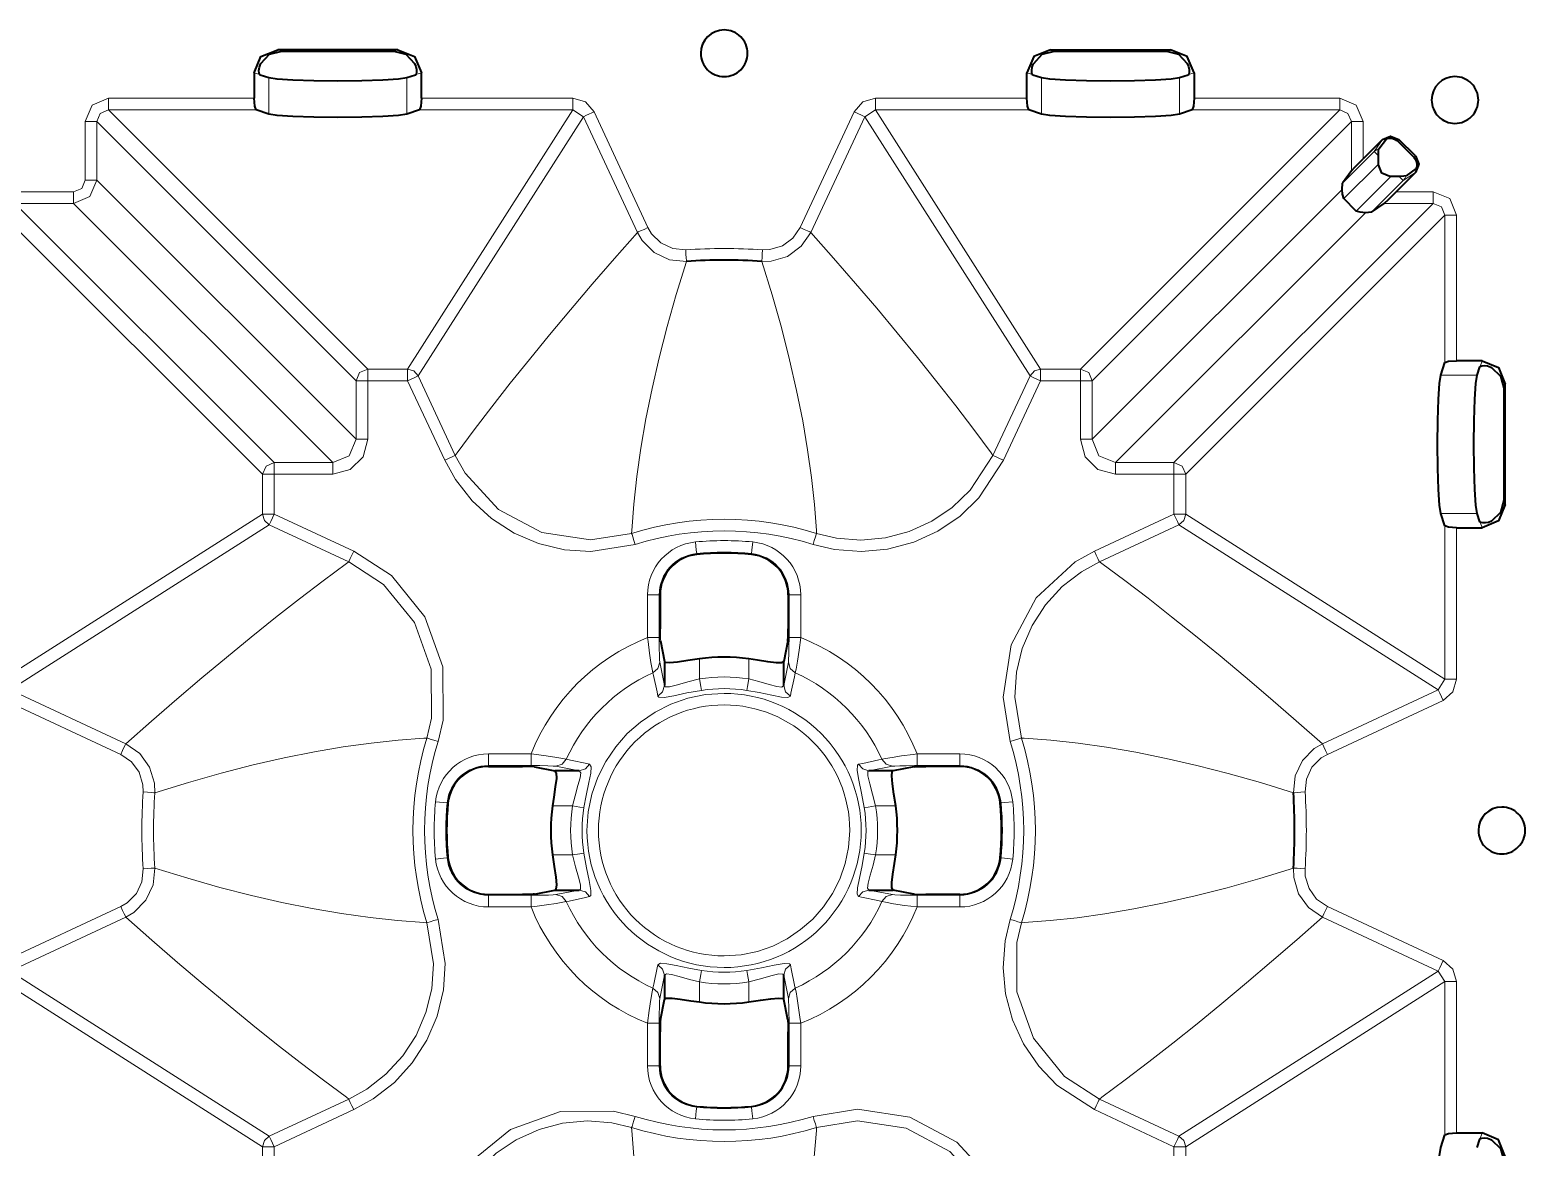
# Model space of a CAD drawing. Header units: millimetres. Extents: x 0 to 2941, y -405 to 1422.
# Drawn here: x 989.7 to 1117.6, y 598.6 to 694.2 of the extents above; entities that cross this region are included whole.
import ezdxf

# ---------------------------------------------------------------- set-up
doc = ezdxf.new("R2010")
doc.units = ezdxf.units.MM
doc.layers.add('FINE', color=9, linetype='Continuous')
doc.layers.add('OUTLINE', color=7, linetype='Continuous')

msp = doc.modelspace()

# ---------------------------------------------------------------- linework, layer by layer
at = {"layer": 'FINE', "lineweight": 9}
for p, q in [((1010.89, 692.49), (1011.24, 692.38)), ((1020.81, 692.38), (1021.17, 692.49)), ((1077.32, 692.38), (1076.97, 692.49)), ((1087.25, 692.49), (1086.89, 692.38)), ((1009.36, 690.36), (1008.88, 690.51)), ((1023.18, 690.51), (1022.69, 690.36)), ((1074.96, 690.51), (1075.44, 690.36)), ((1088.77, 690.36), (1089.26, 690.51)), ((1010.12, 686.99), (1010.12, 690.09)), ((1021.93, 690.09), (1021.93, 686.99)), ((1076.2, 690.09), (1076.2, 686.99)), ((1088.02, 686.99), (1088.02, 690.09)), ((1008.88, 688.34), (996.42, 688.34)), ((1036.13, 688.34), (1023.18, 688.34)), ((1074.96, 688.34), (1062.01, 688.34)), ((1101.71, 688.34), (1089.26, 688.34)), ((1018.59, 665.17), (996.42, 687.34)), ((996.42, 687.34), (1009.04, 687.34)), ((1036.13, 687.34), (1022, 665.17)), ((1022.91, 664.59), (1037.03, 686.76)), ((1023.01, 687.34), (1036.13, 687.34)), ((1036.13, 687.34), (1037.03, 686.76)), ((1037.03, 686.76), (1041.65, 676.86)), ((1042.55, 677.28), (1037.94, 687.18)), ((1056.48, 676.86), (1061.1, 686.76)), ((1061.1, 686.76), (1062.01, 687.34)), ((1062.01, 687.34), (1075.12, 687.34)), ((1101.71, 687.34), (1079.54, 665.17)), ((1089.09, 687.34), (1101.71, 687.34)), ((994.42, 686.34), (994.42, 681.33)), ((995.42, 686.34), (1017.59, 664.17)), ((1080.54, 664.17), (1102.71, 686.34)), ((1102.71, 686.34), (1102.71, 682.14)), ((1103.71, 683.16), (1103.71, 686.34)), ((1104.66, 683.77), (1105.36, 684.81)), ((1106.77, 684.81), (1106.67, 684.66)), ((1101.96, 681.07), (1104.66, 683.77)), ((1108.04, 683.3), (1108.19, 683.4)), ((1105.02, 682.71), (1102.06, 679.75)), ((1103.13, 678.68), (1106.08, 681.64)), ((1108.19, 681.98), (1107.15, 681.29)), ((993.42, 680.34), (988.42, 680.34)), ((1101.92, 680.54), (1080.54, 659.16)), ((1107.15, 681.29), (1104.44, 678.58)), ((1109.71, 680.34), (1106.54, 680.34)), ((1010.59, 657.17), (988.42, 679.34)), ((988.42, 679.34), (993.42, 679.34)), ((993.42, 679.34), (1015.6, 657.17)), ((1109.71, 679.34), (1087.54, 657.17)), ((1105.52, 679.34), (1109.71, 679.34)), ((987.42, 678.34), (1009.59, 656.17)), ((1082.54, 657.17), (1103.91, 678.54)), ((1088.54, 656.17), (1110.71, 678.34)), ((1018.59, 665.17), (1022, 665.17)), ((1076.13, 665.17), (1079.54, 665.17)), ((1113.73, 665.4), (1113.89, 665.88)), ((1025.17, 657.36), (1022, 664.17)), ((1022.91, 664.59), (1026.08, 657.78)), ((1072.06, 657.78), (1075.23, 664.59)), ((1076.13, 664.17), (1072.96, 657.36)), ((1080.54, 664.17), (1080.54, 659.16)), ((1110.36, 664.64), (1113.47, 664.64)), ((1115.87, 663.87), (1115.76, 663.52)), ((1026.08, 657.78), (1026.24, 658)), ((1071.9, 658), (1072.06, 657.78)), ((1009.59, 652.76), (1009.59, 656.17)), ((1010.59, 657.17), (1015.6, 657.17)), ((1082.54, 657.17), (1087.54, 657.17)), ((1115.76, 653.94), (1115.87, 653.59)), ((1009.59, 652.76), (987.42, 638.63)), ((1080.74, 649.58), (1087.54, 652.76)), ((1110.71, 638.63), (1088.54, 652.76)), ((1113.47, 652.82), (1110.36, 652.82)), ((988, 637.73), (1010.17, 651.85)), ((1016.97, 648.68), (1010.17, 651.85)), ((1041.18, 651.36), (1041.16, 651.11)), ((1056.97, 651.11), (1056.96, 651.36)), ((1087.96, 651.85), (1081.16, 648.68)), ((1087.96, 651.85), (1110.14, 637.73)), ((1110.71, 651.75), (1110.71, 638.63)), ((1111.71, 638.63), (1111.71, 651.58)), ((1113.89, 651.58), (1113.73, 652.06)), ((1016.76, 648.52), (1016.97, 648.68)), ((1046.72, 649.3), (1046.72, 649.38)), ((1051.42, 649.38), (1051.41, 649.3)), ((1081.16, 648.68), (1081.38, 648.52)), ((1042.52, 642.2), (1042.52, 645.84)), ((1043.52, 645.84), (1043.59, 645.84)), ((1043.52, 645.84), (1043.52, 642.2)), ((1054.55, 645.84), (1054.62, 645.84)), ((1054.62, 642.2), (1054.62, 645.84)), ((1055.62, 645.84), (1055.62, 642.2)), ((1043.57, 640.08), (1043.97, 638.08)), ((1046.96, 638.65), (1046.96, 640.37)), ((1051.17, 640.37), (1051.17, 638.65)), ((1054.17, 638.08), (1054.56, 640.08)), ((1110.71, 638.63), (1110.14, 637.73)), ((987.57, 636.82), (997.48, 632.2)), ((997.9, 633.11), (988, 637.73)), ((1110.14, 637.73), (1100.23, 633.11)), ((1100.66, 632.2), (1110.56, 636.82)), ((1023.65, 633.59), (1023.4, 633.58)), ((1074.74, 633.58), (1074.49, 633.59)), ((1028.92, 632.24), (1032.56, 632.24)), ((1065.57, 632.24), (1069.22, 632.24)), ((1032.56, 631.24), (1028.92, 631.24)), ((1028.92, 631.17), (1028.92, 631.24)), ((1036.68, 630.79), (1034.68, 631.18)), ((1063.46, 631.18), (1061.45, 630.79)), ((1069.22, 631.24), (1069.22, 631.17)), ((1025.38, 628.04), (1025.45, 628.03)), ((1072.68, 628.03), (1072.75, 628.04)), ((1034.39, 627.79), (1036.11, 627.79)), ((1062.02, 627.79), (1063.74, 627.79)), ((1025.45, 623.35), (1025.38, 623.34)), ((1036.11, 623.59), (1034.39, 623.59)), ((1072.75, 623.34), (1072.68, 623.35)), ((1028.92, 620.14), (1028.92, 620.21)), ((1034.68, 620.2), (1036.68, 620.59)), ((1061.45, 620.59), (1063.46, 620.2)), ((1069.22, 620.21), (1069.22, 620.14)), ((997.48, 619.18), (987.57, 614.56)), ((1028.92, 620.14), (1032.56, 620.14)), ((1032.56, 619.14), (1028.92, 619.14)), ((1065.57, 620.14), (1069.22, 620.14)), ((1069.22, 619.14), (1065.57, 619.14)), ((988, 613.65), (997.9, 618.27)), ((1023.4, 617.8), (1023.65, 617.79)), ((1074.49, 617.79), (1074.74, 617.8)), ((1100.23, 618.27), (1110.14, 613.65)), ((987.42, 612.75), (1009.59, 598.62)), ((1010.17, 599.53), (988, 613.65)), ((1043.97, 613.3), (1043.57, 611.3)), ((1046.96, 611.01), (1046.96, 612.73)), ((1051.17, 612.73), (1051.17, 611.01)), ((1054.56, 611.3), (1054.17, 613.3)), ((1110.14, 613.65), (1087.96, 599.53)), ((1088.54, 598.62), (1110.71, 612.75)), ((1110.14, 613.65), (1110.71, 612.75)), ((1110.71, 612.75), (1110.71, 599.63)), ((1111.71, 599.8), (1111.71, 612.75)), ((1042.52, 605.54), (1042.52, 609.19)), ((1043.52, 609.19), (1043.52, 605.54)), ((1054.62, 605.54), (1054.62, 609.19)), ((1055.62, 609.19), (1055.62, 605.54)), ((1043.59, 605.54), (1043.52, 605.54)), ((1054.62, 605.54), (1054.55, 605.54)), ((1010.17, 599.53), (1016.97, 602.7)), ((1016.97, 602.7), (1016.76, 602.86)), ((1081.38, 602.86), (1081.16, 602.7)), ((1081.16, 602.7), (1087.96, 599.53)), ((1017.39, 601.8), (1010.59, 598.62)), ((1046.72, 602.01), (1046.72, 602.08)), ((1051.41, 602.08), (1051.42, 602.01)), ((1041.16, 600.27), (1041.18, 600.02)), ((1056.96, 600.02), (1056.97, 600.27)), ((1113.89, 599.8), (1113.73, 599.32)), ((1009.59, 595.21), (1009.59, 598.62)), ((1010.59, 598.62), (1010.59, 595.21)), ((1088.54, 598.62), (1088.54, 595.21))]:
    msp.add_line(p, q, dxfattribs=at)
for points in [[(996.42, 688.34), (995.01, 687.75), (994.42, 686.34)], [(996.42, 688.34), (996.42, 687.65), (996.42, 687.34)], [(1036.13, 688.34), (1036.13, 687.65), (1036.13, 687.34)], [(1037.94, 687.18), (1037.2, 688.02), (1036.13, 688.34)], [(1062.01, 688.34), (1060.93, 688.02), (1060.2, 687.18)], [(1062.01, 688.34), (1062.01, 687.65), (1062.01, 687.34)], [(1101.71, 688.34), (1101.71, 687.65), (1101.71, 687.34)], [(1103.71, 686.34), (1103.13, 687.75), (1101.71, 688.34)], [(995.42, 686.34), (995.71, 687.05), (996.42, 687.34)], [(1037.94, 687.18), (1037.31, 686.89), (1037.03, 686.76)], [(1060.2, 687.18), (1055.58, 677.28), (1054.95, 676.36), (1054.05, 675.71), (1052.98, 675.39), (1052.36, 675.37)], [(1060.2, 687.18), (1060.82, 686.89), (1061.1, 686.76)], [(1061.1, 686.76), (1075.23, 664.59), (1075.6, 665.01), (1076.13, 665.17), (1062.01, 687.34)], [(1101.71, 687.34), (1102.42, 687.05), (1102.71, 686.34)], [(994.42, 686.34), (995.11, 686.34), (995.42, 686.34)], [(1017.59, 659.16), (995.42, 681.33), (995.42, 686.34)], [(1103.71, 686.34), (1103.02, 686.34), (1102.71, 686.34)], [(1104.66, 683.77), (1104.85, 683.92), (1105.07, 684.01)], [(1104.66, 683.77), (1104.76, 683.67), (1105.02, 683.41)], [(1106.79, 681.65), (1107.05, 681.39), (1107.15, 681.29)], [(1107.15, 681.29), (1107.29, 681.48), (1107.39, 681.69)], [(993.42, 679.34), (994.83, 679.92), (995.42, 681.33)], [(994.42, 681.33), (994.13, 680.63), (993.42, 680.34)], [(993.42, 680.34), (993.42, 679.65), (993.42, 679.34)], [(994.42, 681.33), (995.11, 681.33), (995.42, 681.33)], [(1109.71, 679.34), (1109.71, 679.65), (1109.71, 680.34)], [(1111.71, 665.88), (1111.71, 678.34), (1111.13, 679.75), (1109.71, 680.34)], [(1109.71, 679.34), (1110.42, 679.05), (1110.71, 678.34), (1110.71, 665.72)], [(1110.71, 678.34), (1111.02, 678.34), (1111.71, 678.34)], [(1041.65, 676.86), (1039.68, 674.62), (1037.77, 672.42), (1035.92, 670.25), (1034.13, 668.11), (1032.41, 666), (1030.77, 663.95), (1029.2, 661.94), (1027.69, 659.96), (1026.24, 658)], [(1042.55, 677.28), (1042.22, 677.12), (1041.93, 676.99), (1041.73, 676.9), (1041.65, 676.86)], [(1041.65, 676.86), (1042.06, 676.16), (1043.09, 675.14), (1044.4, 674.52), (1045.84, 674.38)], [(1045.78, 675.37), (1044.67, 675.49), (1043.66, 675.96), (1042.87, 676.74), (1042.55, 677.28)], [(1052.29, 674.38), (1053.1, 674.4), (1054.49, 674.81), (1055.66, 675.67), (1056.48, 676.86)], [(1055.58, 677.28), (1055.91, 677.12), (1056.2, 676.99), (1056.4, 676.9), (1056.48, 676.86)], [(1071.9, 658), (1070.42, 659.99), (1068.88, 662.01), (1067.27, 664.07), (1065.6, 666.15), (1063.88, 668.26), (1062.12, 670.37), (1060.3, 672.5), (1058.42, 674.66), (1056.48, 676.86)], [(1045.78, 675.37), (1045.8, 675), (1045.82, 674.69), (1045.84, 674.47), (1045.84, 674.38)], [(1052.36, 675.37), (1052.33, 675), (1052.31, 674.69), (1052.3, 674.47), (1052.29, 674.38)], [(1041.18, 651.36), (1041.35, 653.62), (1041.61, 655.97), (1041.95, 658.4), (1042.38, 660.91), (1042.9, 663.5), (1043.5, 666.12), (1044.19, 668.81), (1044.97, 671.56), (1045.84, 674.38)], [(1052.29, 674.38), (1053.18, 671.51), (1053.97, 668.71), (1054.67, 665.97), (1055.27, 663.32), (1055.79, 660.73), (1056.2, 658.27), (1056.54, 655.88), (1056.79, 653.58), (1056.96, 651.36)], [(1017.59, 659.16), (1017.59, 664.17), (1017.89, 664.87), (1018.59, 665.17)], [(1018.59, 664.17), (1018.59, 664.85), (1018.59, 665.17)], [(1022, 664.17), (1022, 664.85), (1022, 665.17)], [(1022, 665.17), (1022.54, 665.01), (1022.91, 664.59)], [(1076.13, 664.17), (1076.13, 664.85), (1076.13, 665.17)], [(1080.54, 664.17), (1080.23, 664.17), (1079.54, 664.17), (1079.54, 664.85), (1079.54, 665.17)], [(1079.54, 665.17), (1080.25, 664.87), (1080.54, 664.17)], [(1022, 664.17), (1018.59, 664.17), (1018.59, 659.16), (1018.19, 657.66), (1017.09, 656.57), (1015.6, 656.17), (1010.59, 656.17)], [(1018.59, 664.17), (1017.9, 664.17), (1017.59, 664.17)], [(1022, 664.17), (1022.62, 664.46), (1022.91, 664.59)], [(1076.13, 664.17), (1075.51, 664.46), (1075.23, 664.59)], [(1079.54, 659.16), (1079.54, 664.17), (1076.13, 664.17)], [(1015.6, 657.17), (1017.01, 657.75), (1017.59, 659.16)], [(1018.59, 659.16), (1017.9, 659.16), (1017.59, 659.16)], [(1087.54, 652.76), (1087.54, 656.17), (1082.54, 656.17), (1081.04, 656.57), (1079.94, 657.66), (1079.54, 659.16)], [(1080.54, 659.16), (1080.23, 659.16), (1079.54, 659.16)], [(1080.54, 659.16), (1081.12, 657.75), (1082.54, 657.17)], [(1025.17, 657.36), (1025.51, 657.52), (1025.8, 657.65), (1025.99, 657.75), (1026.08, 657.78)], [(1041.46, 650.16), (1037.67, 649.55), (1035.43, 649.7), (1033.18, 650.24), (1031.11, 651.12), (1029.17, 652.37), (1027.51, 653.89), (1026.09, 655.71), (1025.17, 657.36)], [(1026.08, 657.78), (1026.92, 656.26), (1029.78, 653.16), (1033.49, 651.18), (1037.65, 650.55), (1041.16, 651.11)], [(1072.96, 657.36), (1070.86, 654.15), (1069.24, 652.59), (1067.33, 651.29), (1065.29, 650.35), (1063.05, 649.75), (1060.82, 649.55), (1058.51, 649.72), (1056.67, 650.16)], [(1056.97, 651.11), (1058.67, 650.71), (1060.75, 650.54), (1062.88, 650.74), (1064.89, 651.27), (1066.84, 652.16), (1068.57, 653.33), (1070.11, 654.81), (1072.06, 657.78)], [(1072.96, 657.36), (1072.63, 657.52), (1072.34, 657.65), (1072.14, 657.75), (1072.06, 657.78)], [(1009.59, 656.17), (1009.89, 656.87), (1010.59, 657.17)], [(1010.59, 656.17), (1009.9, 656.17), (1009.59, 656.17)], [(1010.59, 656.17), (1010.59, 656.85), (1010.59, 657.17)], [(1010.59, 656.17), (1010.59, 652.76), (1017.39, 649.58)], [(1015.6, 656.17), (1015.6, 656.85), (1015.6, 657.17)], [(1082.54, 657.17), (1082.54, 656.85), (1082.54, 656.17)], [(1087.54, 657.17), (1087.54, 656.85), (1087.54, 656.17)], [(1087.54, 657.17), (1088.25, 656.87), (1088.54, 656.17), (1088.54, 652.76)], [(1088.54, 656.17), (1088.23, 656.17), (1087.54, 656.17)], [(1010.59, 652.76), (1009.9, 652.76), (1009.59, 652.76)], [(1010.17, 651.85), (1009.75, 652.22), (1009.59, 652.76)], [(1010.59, 652.76), (1010.3, 652.13), (1010.17, 651.85)], [(1088.54, 652.76), (1088.23, 652.76), (1087.54, 652.76)], [(1087.96, 651.85), (1087.83, 652.13), (1087.54, 652.76)], [(1088.54, 652.76), (1088.38, 652.22), (1087.96, 651.85)], [(1041.46, 650.16), (1041.35, 650.51), (1041.26, 650.81), (1041.19, 651.02), (1041.16, 651.11)], [(1056.67, 650.16), (1056.78, 650.51), (1056.88, 650.81), (1056.94, 651.02), (1056.97, 651.11)], [(1017.39, 649.58), (1017.24, 649.25), (1017.1, 648.96), (1017.01, 648.76), (1016.97, 648.68)], [(1017.39, 649.58), (1020.61, 647.49), (1023.47, 643.96), (1025, 639.68), (1025.03, 635.13), (1024.6, 633.3)], [(1046.72, 649.38), (1046.69, 649.68), (1046.62, 650.37)], [(1051.42, 649.38), (1051.45, 649.68), (1051.52, 650.37)], [(1073.53, 633.3), (1072.92, 637.08), (1073.61, 641.58), (1075.75, 645.59), (1079.09, 648.67), (1080.74, 649.58)], [(1081.16, 648.68), (1081.12, 648.76), (1081.03, 648.96), (1080.89, 649.25), (1080.74, 649.58)], [(1016.76, 648.52), (1014.77, 647.04), (1012.74, 645.5), (1010.69, 643.9), (1008.61, 642.23), (1006.5, 640.5), (1004.39, 638.74), (1002.26, 636.92), (1000.09, 635.05), (997.9, 633.11)], [(1023.65, 633.59), (1024.05, 635.29), (1024.02, 639.5), (1022.6, 643.47), (1019.95, 646.74), (1016.97, 648.68)], [(1081.16, 648.68), (1079.63, 647.83), (1077.99, 646.56), (1076.54, 644.98), (1075.4, 643.23), (1074.56, 641.27), (1074.07, 639.24), (1073.92, 637.1), (1074.49, 633.59)], [(1100.23, 633.11), (1098, 635.08), (1095.8, 636.99), (1093.63, 638.84), (1091.49, 640.63), (1089.37, 642.35), (1087.33, 643.98), (1085.32, 645.56), (1083.33, 647.07), (1081.38, 648.52)], [(1043.52, 645.84), (1043.21, 645.84), (1042.52, 645.84)], [(1055.62, 645.84), (1054.92, 645.84), (1054.62, 645.84)], [(1042.98, 639.18), (1042.91, 639.5), (1042.81, 640.07), (1042.69, 640.87), (1042.56, 641.86), (1042.52, 642.2)], [(1043.52, 642.2), (1043.21, 642.2), (1042.52, 642.2)], [(1043.52, 642.2), (1043.52, 641.96), (1043.52, 641.26), (1043.53, 640.7), (1043.55, 640.3), (1043.57, 640.08)], [(1054.56, 640.08), (1054.58, 640.29), (1054.6, 640.77), (1054.61, 641.44), (1054.62, 642.2)], [(1055.62, 642.2), (1054.92, 642.2), (1054.62, 642.2)], [(1055.62, 642.2), (1055.48, 641.12), (1055.34, 640.16), (1055.22, 639.49), (1055.15, 639.18)], [(1043.57, 640.08), (1043.41, 639.55), (1042.98, 639.18)], [(1055.15, 639.18), (1054.72, 639.55), (1054.56, 640.08)], [(1047.12, 637.67), (1045.88, 637.45), (1044.78, 637.22), (1043.94, 637.07), (1043.49, 637.1), (1043.4, 637.19), (1043.33, 637.54), (1043.03, 638.94), (1042.98, 639.18)], [(1043.97, 638.08), (1043.81, 637.56), (1043.4, 637.19)], [(1043.97, 638.08), (1044.03, 637.98), (1044.39, 637.97), (1045.07, 638.14), (1045.96, 638.4), (1046.96, 638.65)], [(1047.12, 637.67), (1047.07, 638.01), (1046.96, 638.65)], [(1051.01, 637.67), (1051.07, 638.01), (1051.17, 638.65)], [(1051.17, 638.65), (1052.03, 638.44), (1052.91, 638.19), (1053.57, 638.01), (1054, 637.95), (1054.17, 638.08)], [(1054.73, 637.19), (1054.32, 637.56), (1054.17, 638.08)], [(1110.56, 636.82), (1111.4, 637.56), (1111.71, 638.63)], [(1110.71, 638.63), (1111.02, 638.63), (1111.71, 638.63)], [(1110.14, 637.73), (1110.27, 637.44), (1110.56, 636.82)], [(997.48, 632.2), (997.63, 632.54), (997.77, 632.83), (997.86, 633.03), (997.9, 633.11)], [(1000.38, 628.91), (1000.36, 629.73), (999.94, 631.11), (999.09, 632.28), (997.9, 633.11)], [(1000.38, 628.91), (1003.25, 629.8), (1006.05, 630.59), (1008.78, 631.29), (1011.44, 631.89), (1014.03, 632.41), (1016.49, 632.83), (1018.87, 633.16), (1021.18, 633.41), (1023.4, 633.58)], [(1024.6, 633.3), (1024.25, 633.41), (1023.94, 633.5), (1023.73, 633.57), (1023.65, 633.59)], [(1074.49, 633.59), (1074.4, 633.57), (1074.19, 633.5), (1073.89, 633.41), (1073.53, 633.3)], [(1074.74, 633.58), (1077, 633.41), (1079.35, 633.15), (1081.78, 632.81), (1084.29, 632.38), (1086.88, 631.85), (1089.5, 631.25), (1092.18, 630.56), (1094.93, 629.78), (1097.75, 628.91)], [(1100.23, 633.11), (1099.53, 632.7), (1098.52, 631.67), (1097.9, 630.36), (1097.75, 628.91)], [(1100.23, 633.11), (1100.27, 633.03), (1100.36, 632.83), (1100.5, 632.54), (1100.66, 632.2)], [(997.48, 632.2), (998.39, 631.57), (999.05, 630.67), (999.37, 629.6), (999.38, 628.98)], [(1028.92, 631.24), (1028.92, 631.55), (1028.92, 632.24)], [(1032.56, 632.24), (1033.64, 632.1), (1034.6, 631.96), (1035.27, 631.84), (1035.57, 631.78)], [(1032.56, 632.24), (1032.56, 631.55), (1032.56, 631.24)], [(1035.57, 631.78), (1035.21, 631.35), (1034.68, 631.18)], [(1035.57, 631.78), (1035.92, 631.7), (1037.32, 631.41), (1037.56, 631.36)], [(1062.56, 631.78), (1062.87, 631.85), (1063.44, 631.94), (1064.24, 632.07), (1065.24, 632.2), (1065.57, 632.24)], [(1062.56, 631.78), (1062.92, 631.35), (1063.46, 631.18)], [(1065.57, 632.24), (1065.57, 631.55), (1065.57, 631.24)], [(1069.22, 632.24), (1069.22, 631.55), (1069.22, 631.24)], [(1098.75, 628.98), (1098.86, 630.09), (1099.34, 631.09), (1100.12, 631.89), (1100.66, 632.2)], [(1034.68, 631.18), (1034.46, 631.2), (1033.99, 631.22), (1033.32, 631.24), (1032.56, 631.24)], [(1036.11, 627.79), (1036.32, 628.65), (1036.57, 629.53), (1036.75, 630.19), (1036.8, 630.62), (1036.68, 630.79)], [(1037.56, 631.36), (1037.2, 630.95), (1036.68, 630.79)], [(1037.56, 631.36), (1037.69, 631.14), (1037.66, 630.6), (1037.5, 629.78), (1037.27, 628.69), (1037.08, 627.64)], [(1060.57, 631.36), (1060.93, 630.95), (1061.45, 630.79)], [(1061.45, 630.79), (1061.36, 630.73), (1061.35, 630.37), (1061.52, 629.69), (1061.77, 628.8), (1062.02, 627.79)], [(1069.22, 631.24), (1065.57, 631.24), (1065.34, 631.24), (1064.64, 631.23), (1064.08, 631.22), (1063.68, 631.2), (1063.46, 631.18)], [(999.38, 628.98), (999.75, 628.96), (1000.07, 628.94), (1000.29, 628.92), (1000.38, 628.91)], [(1025.38, 628.04), (1025.08, 628.07), (1024.39, 628.14)], [(1072.75, 628.04), (1073.05, 628.07), (1073.75, 628.14)], [(1097.75, 628.91), (1097.84, 628.92), (1098.06, 628.94), (1098.38, 628.96), (1098.75, 628.98)], [(1037.08, 627.64), (1036.74, 627.69), (1036.11, 627.79)], [(1061.05, 627.64), (1061.39, 627.69), (1062.02, 627.79)], [(1025.38, 623.34), (1025.08, 623.31), (1024.39, 623.24)], [(1037.08, 623.75), (1037.31, 622.5), (1037.54, 621.4), (1037.68, 620.56), (1037.66, 620.11), (1037.56, 620.03), (1037.21, 619.95), (1035.82, 619.65), (1035.57, 619.6)], [(1037.08, 623.75), (1036.74, 623.69), (1036.11, 623.59)], [(1036.68, 620.59), (1036.78, 620.65), (1036.79, 621.02), (1036.62, 621.69), (1036.36, 622.58), (1036.11, 623.59)], [(1061.05, 623.75), (1061.39, 623.69), (1062.02, 623.59)], [(1062.02, 623.59), (1061.82, 622.73), (1061.56, 621.85), (1061.38, 621.19), (1061.33, 620.76), (1061.45, 620.59)], [(1072.75, 623.34), (1073.05, 623.31), (1073.75, 623.24)], [(997.9, 618.27), (998.6, 618.68), (999.62, 619.72), (1000.23, 621.03), (1000.38, 622.47)], [(999.38, 622.4), (999.75, 622.42), (1000.07, 622.45), (1000.29, 622.46), (1000.38, 622.47)], [(1023.4, 617.8), (1021.14, 617.98), (1018.79, 618.23), (1016.36, 618.57), (1013.84, 619.01), (1011.25, 619.53), (1008.64, 620.13), (1005.95, 620.82), (1003.2, 621.6), (1000.38, 622.47)], [(1097.75, 622.47), (1094.88, 621.58), (1092.08, 620.79), (1089.35, 620.09), (1086.69, 619.49), (1084.11, 618.97), (1081.64, 618.55), (1079.26, 618.22), (1076.96, 617.97), (1074.74, 617.8)], [(1097.75, 622.47), (1097.84, 622.46), (1098.06, 622.45), (1098.38, 622.42), (1098.75, 622.4)], [(1097.75, 622.47), (1097.78, 621.65), (1098.19, 620.27), (1099.04, 619.1), (1100.23, 618.27)], [(1110.56, 614.56), (1100.66, 619.18), (1099.74, 619.81), (1099.09, 620.71), (1098.77, 621.78), (1098.75, 622.4)], [(1032.56, 620.14), (1032.79, 620.14), (1033.49, 620.15), (1034.05, 620.16), (1034.46, 620.18), (1034.68, 620.2)], [(1034.68, 620.2), (1035.21, 620.03), (1035.57, 619.6)], [(1037.56, 620.03), (1037.2, 620.43), (1036.68, 620.59)], [(1061.45, 620.59), (1060.93, 620.43), (1060.57, 620.03)], [(1063.46, 620.2), (1062.92, 620.03), (1062.56, 619.6)], [(1063.46, 620.2), (1063.67, 620.18), (1064.14, 620.16), (1064.82, 620.14), (1065.57, 620.14)], [(997.48, 619.18), (997.63, 618.84), (997.77, 618.55), (997.86, 618.36), (997.9, 618.27)], [(1028.92, 620.14), (1028.92, 619.83), (1028.92, 619.14)], [(1032.56, 620.14), (1032.56, 619.83), (1032.56, 619.14)], [(1035.57, 619.6), (1035.26, 619.54), (1034.69, 619.44), (1033.89, 619.31), (1032.89, 619.18), (1032.56, 619.14)], [(1065.57, 619.14), (1064.49, 619.28), (1063.54, 619.42), (1062.86, 619.54), (1062.56, 619.6)], [(1065.57, 620.14), (1065.57, 619.83), (1065.57, 619.14)], [(1069.22, 620.14), (1069.22, 619.83), (1069.22, 619.14)], [(1100.23, 618.27), (1100.27, 618.36), (1100.36, 618.55), (1100.5, 618.84), (1100.66, 619.18)], [(997.9, 618.27), (1000.13, 616.3), (1002.33, 614.39), (1004.51, 612.54), (1006.65, 610.76), (1008.76, 609.03), (1010.8, 607.4), (1012.82, 605.83), (1014.8, 604.31), (1016.76, 602.86)], [(1016.97, 602.7), (1018.5, 603.55), (1020.15, 604.82), (1021.6, 606.4), (1022.73, 608.15), (1023.57, 610.12), (1024.06, 612.14), (1024.21, 614.28), (1023.65, 617.79)], [(1024.6, 618.08), (1025.21, 614.3), (1025.06, 612.05), (1024.52, 609.8), (1023.64, 607.73), (1022.39, 605.79), (1020.87, 604.13), (1019.04, 602.71), (1017.39, 601.8)], [(1024.6, 618.08), (1024.25, 617.97), (1023.94, 617.88), (1023.73, 617.81), (1023.65, 617.79)], [(1080.74, 601.8), (1077.53, 603.89), (1075.97, 605.51), (1074.66, 607.43), (1073.73, 609.47), (1073.13, 611.7), (1072.92, 613.94), (1073.1, 616.25), (1073.53, 618.08)], [(1074.49, 617.79), (1074.4, 617.81), (1074.19, 617.88), (1073.89, 617.97), (1073.53, 618.08)], [(1074.49, 617.79), (1074.09, 616.09), (1074.11, 611.88), (1075.53, 607.91), (1078.19, 604.64), (1081.16, 602.7)], [(1081.38, 602.86), (1083.37, 604.34), (1085.39, 605.88), (1087.44, 607.49), (1089.52, 609.15), (1091.64, 610.88), (1093.74, 612.64), (1095.88, 614.46), (1098.04, 616.33), (1100.23, 618.27)], [(1042.98, 612.2), (1043.05, 612.54), (1043.35, 613.94), (1043.4, 614.19)], [(1043.4, 614.19), (1043.62, 614.32), (1044.16, 614.28), (1044.97, 614.12), (1046.06, 613.9), (1047.12, 613.71)], [(1043.4, 614.19), (1043.81, 613.82), (1043.97, 613.3)], [(1054.17, 613.3), (1054.32, 613.82), (1054.73, 614.19)], [(1110.14, 613.65), (1110.27, 613.94), (1110.56, 614.56)], [(1111.71, 612.75), (1111.4, 613.82), (1110.56, 614.56)], [(1046.96, 612.73), (1046.11, 612.94), (1045.22, 613.19), (1044.57, 613.37), (1044.13, 613.43), (1043.97, 613.3)], [(1047.12, 613.71), (1047.07, 613.37), (1046.96, 612.73)], [(1051.17, 612.73), (1051.07, 613.37), (1051.01, 613.71)], [(1054.17, 613.3), (1054.1, 613.4), (1053.74, 613.41), (1053.07, 613.24), (1052.18, 612.98), (1051.17, 612.73)], [(1110.71, 612.75), (1111.02, 612.75), (1111.71, 612.75)], [(1042.52, 609.19), (1042.66, 610.27), (1042.8, 611.22), (1042.91, 611.89), (1042.98, 612.2)], [(1042.98, 612.2), (1043.41, 611.83), (1043.57, 611.3)], [(1043.57, 611.3), (1043.55, 611.09), (1043.53, 610.61), (1043.52, 609.94), (1043.52, 609.19)], [(1054.56, 611.3), (1054.72, 611.83), (1055.15, 612.2)], [(1054.62, 609.19), (1054.62, 609.42), (1054.61, 610.12), (1054.6, 610.68), (1054.58, 611.08), (1054.56, 611.3)], [(1055.15, 612.2), (1055.22, 611.89), (1055.32, 611.31), (1055.44, 610.52), (1055.58, 609.52), (1055.62, 609.19)], [(1042.52, 609.19), (1043.21, 609.19), (1043.52, 609.19)], [(1054.62, 609.19), (1054.92, 609.19), (1055.62, 609.19)], [(1042.52, 605.54), (1043.21, 605.54), (1043.52, 605.54)], [(1054.62, 605.54), (1054.92, 605.54), (1055.62, 605.54)], [(1017.39, 601.8), (1017.24, 602.13), (1017.1, 602.42), (1017.01, 602.62), (1016.97, 602.7)], [(1081.16, 602.7), (1081.12, 602.62), (1081.03, 602.42), (1080.89, 602.13), (1080.74, 601.8)], [(1025.17, 594.02), (1027.27, 597.23), (1030.8, 600.09), (1035.08, 601.63), (1039.62, 601.66), (1041.46, 601.22)], [(1041.16, 600.27), (1041.19, 600.36), (1041.26, 600.57), (1041.35, 600.87), (1041.46, 601.22)], [(1046.62, 601.01), (1046.69, 601.7), (1046.72, 602.01)], [(1051.42, 602.01), (1051.45, 601.7), (1051.52, 601.01)], [(1056.67, 601.22), (1060.46, 601.83), (1064.96, 601.15), (1068.97, 599.01), (1072.05, 595.67), (1072.96, 594.02), (1076.13, 587.21)], [(1056.97, 600.27), (1056.94, 600.36), (1056.88, 600.57), (1056.78, 600.87), (1056.67, 601.22)], [(1087.54, 595.21), (1087.54, 598.62), (1080.74, 601.8)], [(1041.16, 600.27), (1039.46, 600.67), (1037.39, 600.84), (1035.25, 600.64), (1033.24, 600.11), (1031.29, 599.22), (1029.57, 598.06), (1028.02, 596.57), (1026.08, 593.6)], [(1045.84, 577), (1044.96, 579.87), (1044.17, 582.67), (1043.47, 585.41), (1042.86, 588.07), (1042.35, 590.65), (1041.93, 593.11), (1041.6, 595.5), (1041.35, 597.8), (1041.18, 600.02)], [(1056.96, 600.02), (1056.78, 597.76), (1056.53, 595.41), (1056.18, 592.98), (1055.75, 590.47), (1055.23, 587.88), (1054.63, 585.26), (1053.94, 582.58), (1053.16, 579.82), (1052.29, 577)], [(1072.06, 593.6), (1071.21, 595.12), (1068.36, 598.22), (1064.64, 600.2), (1060.48, 600.83), (1056.97, 600.27)], [(1009.59, 598.62), (1009.75, 599.16), (1010.17, 599.53)], [(1010.59, 598.62), (1009.9, 598.62), (1009.59, 598.62)], [(1010.59, 598.62), (1010.3, 599.25), (1010.17, 599.53)], [(1087.96, 599.53), (1087.83, 599.25), (1087.54, 598.62)], [(1088.54, 598.62), (1088.23, 598.62), (1087.54, 598.62)], [(1087.96, 599.53), (1088.38, 599.16), (1088.54, 598.62)]]:
    msp.add_lwpolyline(points, dxfattribs=at)
for points in [[(1052.36, 675.37, 0.033061), (1045.78, 675.37)], [(1056.97, 651.11, 0.151877), (1041.16, 651.11)], [(1056.67, 650.16, 0.151867), (1041.46, 650.16)], [(1046.62, 650.37, 0.38557), (1042.52, 645.84)], [(1051.52, 650.37, 0.049527), (1046.62, 650.37)], [(1055.62, 645.84, 0.385544), (1051.52, 650.37)], [(1046.72, 649.38, 0.385545), (1043.52, 645.84)], [(1051.42, 649.38, 0.04952), (1046.72, 649.38)], [(1054.62, 645.84, 0.385539), (1051.42, 649.38)], [(1042.52, 642.2, 0.206663), (1032.56, 632.24)], [(1065.57, 632.24, 0.206654), (1055.62, 642.2)], [(1042.98, 639.18, 0.182777), (1035.57, 631.78)], [(1051.17, 638.65, 0.080606), (1046.96, 638.65)], [(1051.01, 613.71), (1052.25, 613.93), (1053.35, 614.16), (1054.19, 614.31), (1054.65, 614.28), (1054.73, 614.19), (1054.81, 613.84), (1055.1, 612.44), (1055.15, 612.2, 0.182774), (1062.56, 619.6), (1062.21, 619.68), (1060.82, 619.97), (1060.57, 620.03), (1060.44, 620.24), (1060.48, 620.78), (1060.64, 621.6), (1060.86, 622.69), (1061.05, 623.75, 0.080567), (1061.05, 627.64), (1060.82, 628.88), (1060.59, 629.98), (1060.45, 630.82), (1060.47, 631.27), (1060.57, 631.36), (1060.92, 631.43), (1062.31, 631.73), (1062.56, 631.78, 0.182775), (1055.15, 639.18), (1055.08, 638.84), (1054.78, 637.44), (1054.73, 637.19), (1054.52, 637.06), (1053.98, 637.1), (1053.16, 637.26), (1052.07, 637.48), (1051.01, 637.67, 0.080628), (1047.12, 637.67)], [(1023.65, 633.59, 0.151879), (1023.65, 617.79)], [(1024.6, 633.3, 0.151878), (1024.6, 618.08)], [(1073.53, 618.08, 0.15187), (1073.53, 633.3)], [(1074.49, 617.79, 0.151867), (1074.49, 633.59)], [(1028.92, 632.24, 0.385538), (1024.39, 628.14)], [(1073.75, 628.14, 0.385519), (1069.22, 632.24)], [(1028.92, 631.24, 0.385532), (1025.38, 628.04)], [(1072.75, 628.04, 0.38554), (1069.22, 631.24)], [(999.38, 628.98, 0.033078), (999.38, 622.4), (999.27, 621.29), (998.8, 620.29), (998.02, 619.49), (997.48, 619.18)], [(1000.38, 628.91, 0.033056), (1000.38, 622.47)], [(1024.39, 628.14, 0.049503), (1024.39, 623.24)], [(1025.38, 628.04, 0.049487), (1025.38, 623.34)], [(1069.22, 619.14, 0.385515), (1073.75, 623.24, 0.049498), (1073.75, 628.14)], [(1072.75, 623.34, 0.049515), (1072.75, 628.04)], [(1098.75, 622.4, 0.033059), (1098.75, 628.98)], [(1036.11, 627.79, 0.080601), (1036.11, 623.59)], [(1037.08, 627.64, 0.080633), (1037.08, 623.75)], [(1063.74, 623.59), (1062.02, 623.59, 0.080631), (1062.02, 627.79)], [(1024.39, 623.24, 0.385541), (1028.92, 619.14)], [(1025.38, 623.34, 0.38553), (1028.92, 620.14)], [(1069.22, 620.14, 0.385547), (1072.75, 623.34)], [(1032.56, 619.14, 0.206651), (1042.52, 609.19)], [(1035.57, 619.6, 0.182772), (1042.98, 612.2)], [(1055.62, 609.19, 0.206646), (1065.57, 619.14)], [(1046.96, 612.73, 0.080606), (1051.17, 612.73)], [(1047.12, 613.71, 0.080633), (1051.01, 613.71)], [(1042.52, 605.54, 0.385544), (1046.62, 601.01)], [(1043.52, 605.54, 0.385524), (1046.72, 602.01)], [(1046.62, 601.01, 0.049472), (1051.52, 601.01, 0.385527), (1055.62, 605.54)], [(1051.42, 602.01, 0.385529), (1054.62, 605.54)], [(1041.46, 601.22, 0.151862), (1056.67, 601.22)], [(1046.72, 602.01, 0.049515), (1051.42, 602.01)], [(1041.16, 600.27, 0.151877), (1056.97, 600.27)]]:
    msp.add_lwpolyline(points, format="xyb", dxfattribs=at)
for points in [[(1037.34, 625.69, 0.414211), (1049.07, 613.96, 0.414218), (1060.79, 625.69, 0.414214), (1049.07, 637.42), (1047.48, 637.31), (1045.96, 637), (1044.52, 636.49), (1043.17, 635.81), (1041.92, 634.96), (1040.79, 633.97), (1039.8, 632.84), (1038.95, 631.59), (1038.27, 630.24), (1037.76, 628.79), (1037.45, 627.27)], [(1059.81, 625.69, 0.414214), (1049.07, 636.43, 0.414214), (1038.32, 625.69, 0.414214), (1049.07, 614.95), (1050.52, 615.05), (1051.91, 615.33), (1053.23, 615.8), (1054.47, 616.42), (1055.61, 617.2), (1056.65, 618.11), (1057.56, 619.14), (1058.33, 620.29), (1058.96, 621.53), (1059.42, 622.85), (1059.71, 624.24)]]:
    msp.add_lwpolyline(points, format="xyb", close=True, dxfattribs=at)
at = {"layer": 'OUTLINE', "lineweight": 40}
for p, q in [((1021.17, 692.49), (1010.89, 692.49)), ((1011.24, 692.38), (1020.81, 692.38)), ((1076.97, 692.49), (1087.25, 692.49)), ((1008.88, 690.51), (1008.88, 688.34)), ((1023.18, 688.34), (1023.18, 690.51)), ((1074.96, 688.34), (1074.96, 690.51)), ((1089.26, 690.51), (1089.26, 688.34)), ((1009.39, 690.32), (1009.36, 690.36)), ((1010.12, 690.09), (1009.39, 690.32)), ((1022.69, 690.36), (1022.66, 690.32)), ((1075.48, 690.32), (1075.44, 690.36)), ((1076.2, 690.09), (1075.48, 690.32)), ((1088.74, 690.32), (1088.02, 690.09)), ((1088.77, 690.36), (1088.74, 690.32)), ((1010.12, 686.99), (1009.04, 687.34)), ((1023.01, 687.34), (1021.93, 686.99)), ((1076.2, 686.99), (1075.12, 687.34)), ((1089.09, 687.34), (1088.02, 686.99)), ((1105.36, 684.81), (1103.71, 683.16)), ((1105.07, 684.01), (1105.7, 684.86)), ((1106.67, 684.66), (1106.7, 684.64)), ((1108.02, 683.32), (1106.7, 684.64)), ((1108.19, 683.4), (1106.77, 684.81)), ((1105.02, 682.71), (1105.02, 683.41)), ((1108.02, 683.32), (1108.04, 683.3)), ((1102.71, 682.14), (1101.96, 681.07)), ((1105.02, 682.64), (1105.02, 682.71)), ((1106.08, 681.64), (1106.01, 681.64)), ((1106.79, 681.65), (1106.08, 681.64)), ((1106.54, 680.34), (1108.19, 681.98)), ((1108.24, 682.32), (1107.39, 681.69)), ((1101.92, 680.54), (1101.96, 681.07)), ((1104.44, 678.58), (1105.52, 679.34)), ((1104.44, 678.58), (1103.91, 678.54)), ((1110.36, 664.64), (1110.71, 665.72)), ((1113.89, 665.88), (1111.71, 665.88)), ((1113.47, 664.64), (1113.7, 665.36)), ((1113.7, 665.36), (1113.73, 665.4)), ((1115.87, 653.59), (1115.87, 663.87)), ((1110.71, 651.75), (1110.36, 652.82)), ((1111.71, 651.58), (1113.89, 651.58)), ((1113.73, 652.06), (1113.7, 652.1)), ((1043.59, 645.84), (1043.59, 642.93)), ((1054.55, 645.84), (1054.55, 642.93)), ((1043.62, 641.9), (1043.97, 640.15)), ((1054.52, 641.9), (1054.17, 640.15)), ((1043.97, 640.15), (1043.97, 638.08)), ((1054.17, 638.08), (1054.17, 640.15)), ((1028.92, 631.17), (1031.83, 631.17)), ((1032.85, 631.14), (1034.6, 630.79)), ((1036.68, 630.79), (1034.6, 630.79)), ((1063.53, 630.79), (1061.45, 630.79)), ((1065.28, 631.14), (1063.53, 630.79)), ((1069.22, 631.17), (1066.31, 631.17)), ((1028.92, 620.21), (1031.83, 620.21)), ((1032.85, 620.24), (1034.6, 620.59)), ((1034.6, 620.59), (1036.68, 620.59)), ((1061.45, 620.59), (1063.53, 620.59)), ((1065.28, 620.24), (1063.53, 620.59)), ((1069.22, 620.21), (1066.31, 620.21)), ((1043.97, 613.3), (1043.97, 611.23)), ((1054.17, 611.23), (1054.17, 613.3)), ((1054.52, 609.48), (1054.17, 611.23)), ((1043.59, 605.54), (1043.59, 608.45)), ((1054.55, 605.54), (1054.55, 608.45)), ((1111.71, 599.8), (1113.89, 599.8)), ((1113.47, 598.56), (1113.7, 599.28)), ((1113.7, 599.28), (1113.73, 599.32))]:
    msp.add_line(p, q, dxfattribs=at)
for points in [[(1047.07, 692.19, 0.414226), (1049.07, 690.19, 0.414226), (1051.07, 692.19, 0.414226), (1049.07, 694.19, 0.414176)], [(1113.57, 688.19, 0.414226), (1111.57, 690.19, 0.414188), (1109.57, 688.19, 0.414214), (1111.57, 686.19, 0.414226)], [(1113.57, 625.69, 0.414214), (1115.57, 623.69, 0.414226), (1117.57, 625.69, 0.414226), (1115.57, 627.69, 0.414188)]]:
    msp.add_lwpolyline(points, format="xyb", close=True, dxfattribs=at)
for points in [[(1008.88, 690.51), (1009.46, 691.92), (1010.89, 692.49)], [(1009.46, 691.32), (1010.2, 692.1), (1011.24, 692.38)], [(1020.81, 692.38), (1021.85, 692.1), (1022.59, 691.32)], [(1021.17, 692.49), (1022.59, 691.92), (1023.18, 690.51)], [(1076.97, 692.49), (1075.54, 691.92), (1074.96, 690.51)], [(1075.54, 691.32), (1076.28, 692.1), (1077.32, 692.38)], [(1077.32, 692.38), (1086.89, 692.38), (1087.93, 692.1), (1088.67, 691.32)], [(1089.26, 690.51), (1088.67, 691.92), (1087.25, 692.49)], [(1009.36, 690.36), (1009.31, 690.49), (1009.29, 690.72), (1009.33, 690.99), (1009.42, 691.25), (1009.46, 691.32)], [(1022.59, 691.32), (1022.7, 691.05), (1022.76, 690.79), (1022.75, 690.57), (1022.72, 690.41), (1022.69, 690.36)], [(1075.44, 690.36), (1075.39, 690.49), (1075.37, 690.72), (1075.41, 690.99), (1075.5, 691.25), (1075.54, 691.32)], [(1088.67, 691.32), (1088.79, 691.05), (1088.84, 690.79), (1088.84, 690.57), (1088.8, 690.41), (1088.77, 690.36)], [(1022.66, 690.32), (1021.93, 690.09), (1021.22, 689.98), (1019.88, 689.89), (1018.08, 689.83), (1016.03, 689.81), (1013.97, 689.83), (1012.17, 689.89), (1010.83, 689.98), (1010.12, 690.09)], [(1088.02, 690.09), (1087.3, 689.98), (1085.96, 689.89), (1084.16, 689.83), (1082.11, 689.81), (1080.05, 689.83), (1078.25, 689.89), (1076.91, 689.98), (1076.2, 690.09)], [(1009.04, 687.34), (1008.92, 687.65), (1008.88, 688.34)], [(1023.18, 688.34), (1023.13, 687.65), (1023.01, 687.34)], [(1075.12, 687.34), (1075, 687.65), (1074.96, 688.34)], [(1089.26, 688.34), (1089.21, 687.65), (1089.09, 687.34)], [(1021.93, 686.99), (1021.22, 686.87), (1019.88, 686.78), (1018.08, 686.72), (1016.03, 686.7), (1013.97, 686.72), (1012.17, 686.78), (1010.83, 686.87), (1010.12, 686.99)], [(1088.02, 686.99), (1087.3, 686.87), (1085.96, 686.78), (1084.16, 686.72), (1082.11, 686.7), (1080.05, 686.72), (1078.25, 686.78), (1076.91, 686.87), (1076.2, 686.99)], [(1105.36, 684.81), (1106.07, 685.1), (1106.77, 684.81)], [(1105.7, 684.86), (1105.78, 684.9), (1105.96, 684.93), (1106.17, 684.92), (1106.41, 684.85), (1106.61, 684.72), (1106.67, 684.66)], [(1102.71, 682.14), (1103.02, 682.47), (1103.71, 683.16)], [(1105.02, 683.41), (1105.04, 683.83), (1105.07, 684.01)], [(1108.04, 683.3), (1108.19, 683.1), (1108.28, 682.87), (1108.31, 682.67), (1108.3, 682.5), (1108.26, 682.37), (1108.24, 682.32)], [(1108.19, 683.4), (1108.48, 682.69), (1108.19, 681.98)], [(1106.01, 681.64), (1105.31, 681.93), (1105.02, 682.64)], [(1107.39, 681.69), (1107.21, 681.67), (1106.79, 681.65)], [(1103.13, 678.68), (1102.06, 679.75), (1101.95, 680.12), (1101.92, 680.54)], [(1106.54, 680.34), (1105.85, 679.65), (1105.52, 679.34)], [(1103.91, 678.54), (1103.45, 678.58), (1103.13, 678.68)], [(1110.71, 665.72), (1111.02, 665.83), (1111.71, 665.88)], [(1113.73, 665.4), (1113.87, 665.45), (1114.09, 665.46), (1114.36, 665.43), (1114.63, 665.33), (1114.7, 665.3)], [(1113.89, 665.88), (1115.29, 665.29), (1115.87, 663.87)], [(1114.7, 665.3), (1115.47, 664.56), (1115.76, 663.52)], [(1110.36, 652.82), (1110.25, 653.53), (1110.16, 654.87), (1110.1, 656.68), (1110.08, 658.73), (1110.1, 660.78), (1110.16, 662.59), (1110.25, 663.93), (1110.36, 664.64)], [(1113.7, 652.1), (1113.47, 652.82), (1113.36, 653.53), (1113.27, 654.87), (1113.21, 656.68), (1113.19, 658.73), (1113.21, 660.78), (1113.27, 662.59), (1113.36, 663.93), (1113.47, 664.64)], [(1115.76, 663.52), (1115.76, 653.94), (1115.47, 652.9), (1114.7, 652.16)], [(1115.87, 653.59), (1115.29, 652.17), (1113.89, 651.58)], [(1114.7, 652.16), (1114.43, 652.05), (1114.17, 652), (1113.95, 652), (1113.79, 652.04), (1113.73, 652.06)], [(1111.71, 651.58), (1111.02, 651.63), (1110.71, 651.75)], [(1043.62, 641.9), (1043.6, 642.01), (1043.6, 642.22), (1043.59, 642.5), (1043.59, 642.84), (1043.59, 642.93)], [(1054.52, 641.9), (1054.53, 642.01), (1054.54, 642.22), (1054.54, 642.5), (1054.55, 642.84), (1054.55, 642.93)], [(1046.96, 640.37), (1045.96, 640.22), (1045.07, 640.09), (1044.41, 640.03), (1044.04, 640.07), (1043.97, 640.15)], [(1054.17, 640.15), (1053.98, 640.04), (1053.51, 640.04), (1052.81, 640.12), (1051.91, 640.26), (1051.17, 640.37)], [(1032.85, 631.14), (1032.74, 631.15), (1032.54, 631.16), (1032.26, 631.17), (1031.92, 631.17), (1031.83, 631.17)], [(1034.6, 630.79), (1034.71, 630.61), (1034.72, 630.14), (1034.63, 629.43), (1034.5, 628.53), (1034.39, 627.79)], [(1063.74, 627.79), (1063.59, 628.79), (1063.47, 629.68), (1063.41, 630.35), (1063.45, 630.72), (1063.53, 630.79)], [(1065.28, 631.14), (1065.39, 631.15), (1065.59, 631.16), (1065.87, 631.17), (1066.21, 631.17), (1066.31, 631.17)], [(1063.53, 620.59), (1063.42, 620.77), (1063.42, 621.24), (1063.5, 621.95), (1063.63, 622.85), (1063.74, 623.59)], [(1032.85, 620.24), (1032.74, 620.23), (1032.54, 620.22), (1032.26, 620.21), (1031.92, 620.21), (1031.83, 620.21)], [(1065.28, 620.24), (1065.39, 620.23), (1065.59, 620.22), (1065.87, 620.21), (1066.21, 620.21), (1066.31, 620.21)], [(1043.62, 609.48), (1043.97, 611.23), (1044.15, 611.34), (1044.62, 611.34), (1045.32, 611.26), (1046.22, 611.12), (1046.96, 611.01)], [(1051.17, 611.01), (1052.17, 611.16), (1053.06, 611.29), (1053.73, 611.35), (1054.1, 611.31), (1054.17, 611.23)], [(1043.62, 609.48), (1043.6, 609.37), (1043.6, 609.17), (1043.59, 608.88), (1043.59, 608.54), (1043.59, 608.45)], [(1054.52, 609.48), (1054.53, 609.37), (1054.54, 609.17), (1054.54, 608.88), (1054.55, 608.54), (1054.55, 608.45)], [(1110.71, 599.63), (1111.02, 599.75), (1111.71, 599.8)], [(1115.87, 597.79), (1115.29, 599.21), (1113.89, 599.8)], [(1110.71, 585.67), (1110.36, 586.74), (1110.25, 587.45), (1110.16, 588.79), (1110.1, 590.6), (1110.08, 592.65), (1110.1, 594.7), (1110.16, 596.51), (1110.25, 597.85), (1110.36, 598.56), (1110.71, 599.63)], [(1113.73, 599.32), (1113.87, 599.37), (1114.09, 599.38), (1114.36, 599.35), (1114.63, 599.25), (1114.7, 599.22)], [(1114.7, 599.22), (1115.47, 598.48), (1115.76, 597.44)]]:
    msp.add_lwpolyline(points, dxfattribs=at)
for points in [[(1052.29, 674.38, 0.033096), (1045.84, 674.38)], [(1046.72, 649.3, 0.385496), (1043.59, 645.84)], [(1051.41, 649.3, 0.049552), (1046.72, 649.3)], [(1054.55, 645.84, 0.385529), (1051.41, 649.3)], [(1051.17, 640.37, 0.071328), (1046.96, 640.37)], [(1028.92, 631.17, 0.385513), (1025.45, 628.03)], [(1072.68, 628.03, 0.385535), (1069.22, 631.17)], [(1025.45, 628.03, 0.049497), (1025.45, 623.35)], [(1072.68, 623.35, 0.049503), (1072.68, 628.03)], [(1097.75, 622.47, 0.033096), (1097.75, 628.91)], [(1034.39, 627.79, 0.071259), (1034.39, 623.59), (1034.54, 622.59), (1034.67, 621.7), (1034.73, 621.03), (1034.68, 620.66), (1034.6, 620.59)], [(1063.74, 623.59, 0.071259), (1063.74, 627.79)], [(1025.45, 623.35, 0.385525), (1028.92, 620.21)], [(1069.22, 620.21, 0.385528), (1072.68, 623.35)], [(1046.96, 611.01, 0.071324), (1051.17, 611.01)], [(1043.59, 605.54, 0.385543), (1046.72, 602.08)], [(1051.41, 602.08, 0.385537), (1054.55, 605.54)], [(1046.72, 602.08, 0.049503), (1051.41, 602.08)]]:
    msp.add_lwpolyline(points, format="xyb", dxfattribs=at)

doc.saveas('drawing.dxf')
